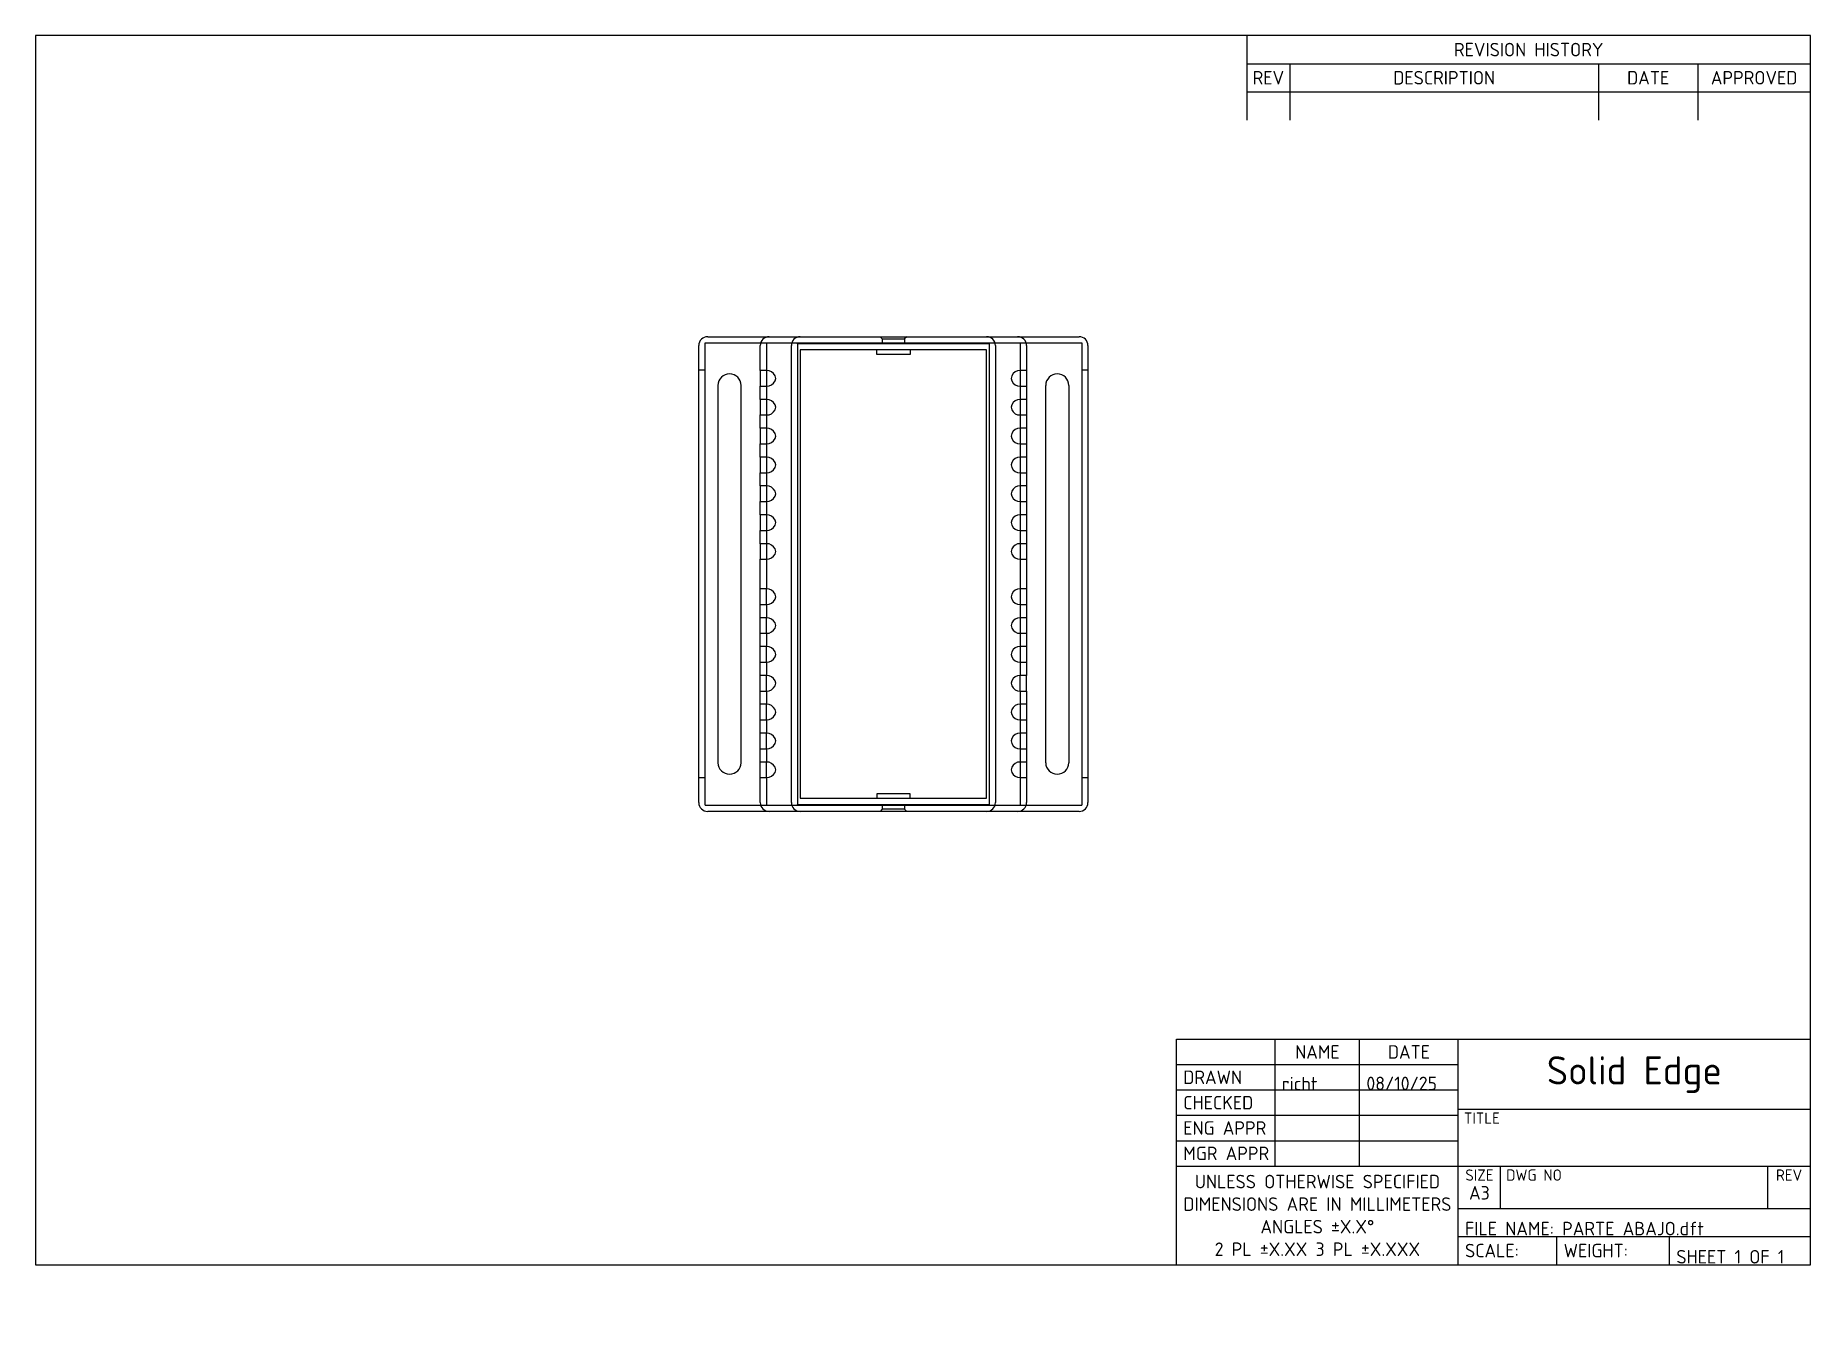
# Model space of a CAD drawing. Header units: millimetres. Extents: x 10 to 410, y -6 to 287.
import ezdxf
from ezdxf.entities.mleader import LeaderData, LeaderLine
from ezdxf.lldxf.tags import DXFTag
from ezdxf.math import Vec2, Vec3

# ---------------------------------------------------------------- set-up
doc = ezdxf.new("R2010")
doc.units = ezdxf.units.MM
doc.layers.add('Default', color=7, linetype='Continuous')
doc.layers.add('PARTE_ARRIBA', color=7, linetype='Continuous')
tags = doc.linetypes.add('HIDDEN2', pattern=[4.7625, 3.175, -1.5875]).pattern_tags.tags
tags[6:7] = [DXFTag(74, 4), DXFTag(75, 0), DXFTag(340, '0'), DXFTag(46, 0.0), DXFTag(50, 0.0), DXFTag(44, 0.0), DXFTag(45, 0.0)]
tags[4:5] = [DXFTag(74, 4), DXFTag(75, 0), DXFTag(340, '0'), DXFTag(46, 0.0), DXFTag(50, 0.0), DXFTag(44, 0.0), DXFTag(45, 0.0)]

# ---------------------------------------------------------------- blocks, each defined once
blk = doc.blocks.new('SE')
at = {"layer": 'PARTE_ARRIBA', "color": 7, "linetype": 'Continuous'}
for p, q in [((159.48, 114.13), (159.48, 217.13)), ((161.48, 219.13), (175.33, 219.13)), ((173.33, 211.48), (173.33, 217.13)), ((175.33, 219.13), (182.33, 219.13)), ((180.33, 114.13), (180.33, 217.13)), ((182.33, 219.13), (224.33, 219.13)), ((224.33, 216.13), (182.33, 216.13)), ((182.33, 216.13), (182.33, 115.13)), ((199.58, 215.13), (199.58, 216.13)), ((207.08, 216.13), (207.08, 215.13)), ((224.33, 219.13), (231.33, 219.13)), ((224.33, 115.13), (224.33, 216.13)), ((226.33, 217.13), (226.33, 114.13)), ((231.33, 219.13), (245.18, 219.13)), ((233.33, 217.13), (233.33, 211.48)), ((247.18, 217.13), (247.18, 114.13)), ((207.08, 215.13), (199.58, 215.13)), ((163.8, 208.13), (163.8, 123.13)), ((169, 123.13), (169, 208.13)), ((173.33, 211.48), (173.33, 207.98)), ((174.83, 211.48), (173.33, 211.48)), ((174.73, 211.48), (174.73, 207.98)), ((175.33, 211.41), (174.83, 211.48)), ((174.83, 207.98), (175.33, 208.04)), ((231.83, 211.48), (231.33, 211.41)), ((231.33, 208.04), (231.83, 207.98)), ((233.33, 211.48), (231.83, 211.48)), ((231.93, 211.48), (231.93, 207.98)), ((233.33, 211.48), (233.33, 207.98)), ((237.65, 123.13), (237.65, 208.13)), ((242.85, 208.13), (242.85, 123.13)), ((173.33, 204.98), (173.33, 207.98)), ((173.33, 207.98), (174.83, 207.98)), ((173.33, 204.98), (173.33, 201.48)), ((174.83, 204.98), (173.33, 204.98)), ((174.73, 204.98), (174.73, 201.48)), ((175.33, 204.91), (174.83, 204.98)), ((231.83, 204.98), (231.33, 204.91)), ((231.83, 207.98), (233.33, 207.98)), ((233.33, 204.98), (231.83, 204.98)), ((231.93, 204.98), (231.93, 201.48)), ((233.33, 207.98), (233.33, 204.98)), ((233.33, 204.98), (233.33, 201.48)), ((173.33, 198.48), (173.33, 201.48)), ((173.33, 201.48), (174.83, 201.48)), ((174.83, 201.48), (175.33, 201.54)), ((231.33, 201.54), (231.83, 201.48)), ((231.83, 201.48), (233.33, 201.48)), ((233.33, 201.48), (233.33, 198.48)), ((173.33, 198.48), (173.33, 194.98)), ((174.83, 198.48), (173.33, 198.48)), ((174.73, 198.48), (174.73, 194.98)), ((175.33, 198.41), (174.83, 198.48)), ((231.83, 198.48), (231.33, 198.41)), ((233.33, 198.48), (231.83, 198.48)), ((231.93, 198.48), (231.93, 194.98)), ((233.33, 198.48), (233.33, 194.98)), ((173.33, 191.98), (173.33, 194.98)), ((173.33, 194.98), (174.83, 194.98)), ((174.83, 194.98), (175.33, 195.04)), ((231.33, 195.04), (231.83, 194.98)), ((231.83, 194.98), (233.33, 194.98)), ((233.33, 194.98), (233.33, 191.98)), ((173.33, 191.98), (173.33, 188.48)), ((174.83, 191.98), (173.33, 191.98)), ((173.33, 185.48), (173.33, 188.48)), ((173.33, 188.48), (174.83, 188.48)), ((174.73, 191.98), (174.73, 188.48)), ((175.33, 191.91), (174.83, 191.98)), ((174.83, 188.48), (175.33, 188.54)), ((231.83, 191.98), (231.33, 191.91)), ((231.33, 188.54), (231.83, 188.48)), ((233.33, 191.98), (231.83, 191.98)), ((231.83, 188.48), (233.33, 188.48)), ((231.93, 191.98), (231.93, 188.48)), ((233.33, 191.98), (233.33, 188.48)), ((233.33, 188.48), (233.33, 185.48)), ((173.33, 185.48), (173.33, 181.98)), ((174.83, 185.48), (173.33, 185.48)), ((174.73, 185.48), (174.73, 181.98)), ((175.33, 185.41), (174.83, 185.48)), ((231.83, 185.48), (231.33, 185.41)), ((233.33, 185.48), (231.83, 185.48)), ((231.93, 185.48), (231.93, 181.98)), ((233.33, 185.48), (233.33, 181.98)), ((173.33, 178.98), (173.33, 181.98)), ((173.33, 181.98), (174.83, 181.98)), ((174.83, 181.98), (175.33, 182.04)), ((231.33, 182.04), (231.83, 181.98)), ((231.83, 181.98), (233.33, 181.98)), ((233.33, 181.98), (233.33, 178.98)), ((173.33, 178.98), (173.33, 175.48)), ((174.83, 178.98), (173.33, 178.98)), ((174.73, 178.98), (174.73, 175.48)), ((175.33, 178.91), (174.83, 178.98)), ((231.83, 178.98), (231.33, 178.91)), ((233.33, 178.98), (231.83, 178.98)), ((231.93, 178.98), (231.93, 175.48)), ((233.33, 178.98), (233.33, 175.48)), ((173.33, 172.48), (173.33, 175.48)), ((173.33, 175.48), (174.83, 175.48)), ((173.33, 172.48), (173.33, 168.98)), ((174.83, 172.48), (173.33, 172.48)), ((174.73, 172.48), (174.73, 168.98)), ((174.83, 175.48), (175.33, 175.54)), ((175.33, 172.41), (174.83, 172.48)), ((231.33, 175.54), (231.83, 175.48)), ((231.83, 172.48), (231.33, 172.41)), ((231.83, 175.48), (233.33, 175.48)), ((233.33, 172.48), (231.83, 172.48)), ((231.93, 172.48), (231.93, 168.98)), ((233.33, 175.48), (233.33, 172.48)), ((233.33, 172.48), (233.33, 168.98)), ((173.33, 162.28), (173.33, 168.98)), ((173.33, 168.98), (174.83, 168.98)), ((174.83, 168.98), (175.33, 169.04)), ((231.33, 169.04), (231.83, 168.98)), ((231.83, 168.98), (233.33, 168.98)), ((233.33, 168.98), (233.33, 162.28)), ((173.33, 158.78), (173.33, 162.28)), ((174.83, 162.28), (173.33, 162.28)), ((174.73, 158.78), (174.73, 162.28)), ((175.33, 162.21), (174.83, 162.28)), ((231.83, 162.28), (231.33, 162.21)), ((233.33, 162.28), (231.83, 162.28)), ((231.93, 162.28), (231.93, 158.78)), ((233.33, 162.28), (233.33, 158.78)), ((173.33, 155.78), (173.33, 158.78)), ((173.33, 158.78), (174.83, 158.78)), ((174.83, 158.78), (175.33, 158.84)), ((231.33, 158.84), (231.83, 158.78)), ((231.83, 158.78), (233.33, 158.78)), ((233.33, 158.78), (233.33, 155.78)), ((173.33, 152.28), (173.33, 155.78)), ((174.83, 155.78), (173.33, 155.78)), ((173.33, 149.28), (173.33, 152.28)), ((173.33, 152.28), (174.83, 152.28)), ((174.73, 152.28), (174.73, 155.78)), ((175.33, 155.71), (174.83, 155.78)), ((174.83, 152.28), (175.33, 152.34)), ((231.83, 155.78), (231.33, 155.71)), ((231.33, 152.34), (231.83, 152.28)), ((233.33, 155.78), (231.83, 155.78)), ((231.83, 152.28), (233.33, 152.28)), ((231.93, 155.78), (231.93, 152.28)), ((233.33, 155.78), (233.33, 152.28)), ((233.33, 152.28), (233.33, 149.28)), ((173.33, 145.78), (173.33, 149.28)), ((174.83, 149.28), (173.33, 149.28)), ((174.73, 145.78), (174.73, 149.28)), ((175.33, 149.21), (174.83, 149.28)), ((231.83, 149.28), (231.33, 149.21)), ((233.33, 149.28), (231.83, 149.28)), ((231.93, 149.28), (231.93, 145.78)), ((233.33, 149.28), (233.33, 145.78)), ((173.33, 142.78), (173.33, 145.78)), ((173.33, 145.78), (174.83, 145.78)), ((174.83, 145.78), (175.33, 145.84)), ((231.33, 145.84), (231.83, 145.78)), ((231.83, 145.78), (233.33, 145.78)), ((233.33, 145.78), (233.33, 142.78)), ((173.33, 139.28), (173.33, 142.78)), ((174.83, 142.78), (173.33, 142.78)), ((174.73, 139.28), (174.73, 142.78)), ((175.33, 142.71), (174.83, 142.78)), ((231.83, 142.78), (231.33, 142.71)), ((233.33, 142.78), (231.83, 142.78)), ((231.93, 139.28), (231.93, 142.78)), ((233.33, 139.28), (233.33, 142.78)), ((173.33, 136.28), (173.33, 139.28)), ((173.33, 139.28), (174.83, 139.28)), ((173.33, 132.78), (173.33, 136.28)), ((174.83, 136.28), (173.33, 136.28)), ((174.73, 132.78), (174.73, 136.28)), ((174.83, 139.28), (175.33, 139.34)), ((175.33, 136.21), (174.83, 136.28)), ((231.33, 139.34), (231.83, 139.28)), ((231.83, 136.28), (231.33, 136.21)), ((231.83, 139.28), (233.33, 139.28)), ((233.33, 136.28), (231.83, 136.28)), ((231.93, 136.28), (231.93, 132.78)), ((233.33, 139.28), (233.33, 136.28)), ((233.33, 136.28), (233.33, 132.78)), ((173.33, 129.78), (173.33, 132.78)), ((173.33, 132.78), (174.83, 132.78)), ((174.83, 132.78), (175.33, 132.84)), ((231.33, 132.84), (231.83, 132.78)), ((231.83, 132.78), (233.33, 132.78)), ((233.33, 132.78), (233.33, 129.78)), ((173.33, 126.28), (173.33, 129.78)), ((174.83, 129.78), (173.33, 129.78)), ((174.73, 126.28), (174.73, 129.78)), ((175.33, 129.71), (174.83, 129.78)), ((231.83, 129.78), (231.33, 129.71)), ((233.33, 129.78), (231.83, 129.78)), ((231.93, 129.78), (231.93, 126.28)), ((233.33, 129.78), (233.33, 126.28)), ((173.33, 123.28), (173.33, 126.28)), ((173.33, 126.28), (174.83, 126.28)), ((174.83, 126.28), (175.33, 126.34)), ((231.33, 126.34), (231.83, 126.28)), ((231.83, 126.28), (233.33, 126.28)), ((233.33, 126.28), (233.33, 123.28)), ((173.33, 119.78), (173.33, 123.28)), ((174.83, 123.28), (173.33, 123.28)), ((174.73, 119.78), (174.73, 123.28)), ((175.33, 123.21), (174.83, 123.28)), ((231.83, 123.28), (231.33, 123.21)), ((233.33, 123.28), (231.83, 123.28)), ((231.93, 123.28), (231.93, 119.78)), ((233.33, 123.28), (233.33, 119.78)), ((173.33, 119.78), (174.83, 119.78)), ((173.33, 114.13), (173.33, 119.78)), ((174.83, 119.78), (175.33, 119.84)), ((207.08, 116.13), (199.58, 116.13)), ((199.58, 116.13), (199.58, 115.13)), ((207.08, 115.13), (207.08, 116.13)), ((231.33, 119.84), (231.83, 119.78)), ((231.83, 119.78), (233.33, 119.78)), ((233.33, 119.78), (233.33, 114.13)), ((175.33, 112.13), (161.48, 112.13)), ((182.33, 112.13), (175.33, 112.13)), ((182.33, 115.13), (224.33, 115.13)), ((224.33, 112.13), (182.33, 112.13)), ((231.33, 112.13), (224.33, 112.13)), ((245.18, 112.13), (231.33, 112.13))]:
    blk.add_line(p, q, dxfattribs=at)
at = {"layer": 'PARTE_ARRIBA', "color": 7, "linetype": 'HIDDEN2'}
for p, q in [((160.88, 113.53), (160.88, 217.73)), ((160.88, 217.73), (174.73, 217.73)), ((174.73, 217.73), (174.73, 211.48)), ((174.73, 217.73), (181.73, 217.73)), ((181.73, 217.53), (181.73, 217.73)), ((181.73, 217.73), (224.93, 217.73)), ((181.73, 217.53), (181.73, 113.73)), ((224.93, 217.53), (181.73, 217.53)), ((200.83, 218.63), (200.33, 219.13)), ((200.83, 218.63), (200.83, 217.73)), ((200.83, 218.63), (205.83, 218.63)), ((206.33, 219.13), (205.83, 218.63)), ((205.83, 218.63), (205.83, 217.73)), ((224.93, 217.73), (231.93, 217.73)), ((224.93, 217.73), (224.93, 217.53)), ((224.93, 217.53), (224.93, 113.73)), ((231.93, 217.73), (231.93, 211.48)), ((231.93, 217.73), (245.78, 217.73)), ((245.78, 217.73), (245.78, 113.53)), ((160.88, 211.55), (159.48, 211.55)), ((247.18, 211.55), (245.78, 211.55)), ((174.73, 207.98), (174.73, 204.98)), ((231.93, 207.98), (231.93, 204.98)), ((174.73, 201.48), (174.73, 198.48)), ((231.93, 201.48), (231.93, 198.48)), ((174.73, 194.98), (174.73, 191.98)), ((231.93, 194.98), (231.93, 191.98)), ((174.73, 188.48), (174.73, 185.48)), ((231.93, 188.48), (231.93, 185.48)), ((174.73, 181.98), (174.73, 178.98)), ((231.93, 181.98), (231.93, 178.98)), ((174.73, 175.48), (174.73, 172.48)), ((231.93, 175.48), (231.93, 172.48)), ((174.73, 168.98), (174.73, 162.28)), ((231.93, 168.98), (231.93, 162.28)), ((174.73, 158.78), (174.73, 155.78)), ((231.93, 158.78), (231.93, 155.78)), ((174.73, 152.28), (174.73, 149.28)), ((231.93, 152.28), (231.93, 149.28)), ((174.73, 145.78), (174.73, 142.78)), ((231.93, 145.78), (231.93, 142.78)), ((174.73, 139.28), (174.73, 136.28)), ((231.93, 139.28), (231.93, 136.28)), ((174.73, 132.78), (174.73, 129.78)), ((231.93, 132.78), (231.93, 129.78)), ((174.73, 126.28), (174.73, 123.28)), ((231.93, 126.28), (231.93, 123.28)), ((160.88, 119.7), (159.48, 119.7)), ((174.73, 119.78), (174.73, 113.53)), ((231.93, 119.78), (231.93, 113.53)), ((247.18, 119.7), (245.78, 119.7)), ((160.88, 113.53), (174.73, 113.53)), ((174.73, 113.53), (181.73, 113.53)), ((181.73, 113.53), (181.73, 113.73)), ((181.73, 113.73), (224.93, 113.73)), ((181.73, 113.53), (224.93, 113.53)), ((200.83, 112.63), (200.33, 112.13)), ((200.83, 113.53), (200.83, 112.63)), ((205.83, 112.63), (200.83, 112.63)), ((205.83, 113.53), (205.83, 112.63)), ((205.83, 112.63), (206.33, 112.13)), ((224.93, 113.73), (224.93, 113.53)), ((224.93, 113.53), (231.93, 113.53)), ((231.93, 113.53), (245.78, 113.53))]:
    blk.add_line(p, q, dxfattribs=at)
at = {"layer": 'PARTE_ARRIBA', "color": 7, "linetype": 'Continuous'}
for centre, radius, start, end in [((161.48, 217.13), 2, 90, 180), ((175.33, 217.13), 2, 90, 180), ((182.33, 217.13), 2, 90, 180), ((224.33, 217.13), 2, 0, 90), ((231.33, 217.13), 2, 0, 90), ((245.18, 217.13), 2, 0, 90), ((166.4, 208.13), 2.6, 0, 180), ((174.83, 209.48), 2, 7.1808, 75.5225), ((174.83, 209.98), 2, 284.4775, 352.8192), ((231.83, 209.48), 2, 104.4775, 172.8192), ((231.83, 209.98), 2, 187.1808, 255.5225), ((240.25, 208.13), 2.6, 0, 180), ((174.83, 202.98), 2, 7.1808, 75.5225), ((231.83, 202.98), 2, 104.4775, 172.8192), ((174.83, 203.48), 2, 284.4775, 352.8192), ((231.83, 203.48), 2, 187.1808, 255.5225), ((174.83, 196.48), 2, 7.1808, 75.5225), ((174.83, 196.98), 2, 284.4775, 352.8192), ((231.83, 196.48), 2, 104.4775, 172.8192), ((231.83, 196.98), 2, 187.1808, 255.5225), ((174.83, 189.98), 2, 7.1808, 75.5225), ((174.83, 190.48), 2, 284.4775, 352.8192), ((231.83, 189.98), 2, 104.4775, 172.8192), ((231.83, 190.48), 2, 187.1808, 255.5225), ((174.83, 183.48), 2, 7.1808, 75.5225), ((231.83, 183.48), 2, 104.4775, 172.8192), ((174.83, 183.98), 2, 284.4775, 352.8192), ((231.83, 183.98), 2, 187.1808, 255.5225), ((174.83, 176.98), 2, 7.1808, 75.5225), ((174.83, 177.48), 2, 284.4775, 352.8192), ((231.83, 176.98), 2, 104.4775, 172.8192), ((231.83, 177.48), 2, 187.1808, 255.5225), ((174.83, 170.48), 2, 7.1808, 75.5225), ((231.83, 170.48), 2, 104.4775, 172.8192), ((174.83, 170.98), 2, 284.4775, 352.8192), ((231.83, 170.98), 2, 187.1808, 255.5225), ((174.83, 160.28), 2, 7.1808, 75.5225), ((174.83, 160.78), 2, 284.4775, 352.8192), ((231.83, 160.28), 2, 104.4775, 172.8192), ((231.83, 160.78), 2, 187.1808, 255.5225), ((174.83, 153.78), 2, 7.1808, 75.5225), ((174.83, 154.28), 2, 284.4775, 352.8192), ((231.83, 153.78), 2, 104.4775, 172.8192), ((231.83, 154.28), 2, 187.1808, 255.5225), ((174.83, 147.28), 2, 7.1808, 75.5225), ((231.83, 147.28), 2, 104.4775, 172.8192), ((174.83, 147.78), 2, 284.4775, 352.8192), ((231.83, 147.78), 2, 187.1808, 255.5225), ((174.83, 140.78), 2, 7.1808, 75.5225), ((174.83, 141.28), 2, 284.4775, 352.8192), ((231.83, 140.78), 2, 104.4775, 172.8192), ((231.83, 141.28), 2, 187.1808, 255.5225), ((174.83, 134.28), 2, 7.1808, 75.5225), ((231.83, 134.28), 2, 104.4775, 172.8192), ((174.83, 134.78), 2, 284.4775, 352.8192), ((231.83, 134.78), 2, 187.1808, 255.5225), ((174.83, 127.78), 2, 7.1808, 75.5225), ((174.83, 128.28), 2, 284.4775, 352.8192), ((231.83, 127.78), 2, 104.4775, 172.8192), ((231.83, 128.28), 2, 187.1808, 255.5225), ((166.4, 123.13), 2.6, 180, 0), ((174.83, 121.28), 2, 7.1808, 75.5225), ((174.83, 121.78), 2, 284.4775, 352.8192), ((231.83, 121.28), 2, 104.4775, 172.8192), ((231.83, 121.78), 2, 187.1808, 255.5225), ((240.25, 123.13), 2.6, 180, 0), ((161.48, 114.13), 2, 180, 270), ((175.33, 114.13), 2, 180, 270), ((182.33, 114.13), 2, 180, 270), ((224.33, 114.13), 2, 270, 0), ((231.33, 114.13), 2, 270, 0), ((245.18, 114.13), 2, 270, 0)]:
    blk.add_arc(centre, radius, start, end, dxfattribs=at)
blk = doc.blocks.new('_DOT')
at = {"color": 0}
blk.add_line((0, 0), (-1, 0), dxfattribs=at)
at = {"color": 0, "const_width": 0.333}
blk.add_lwpolyline([(-0.1665, 0, 1), (0.1665, 0, 1)], format="xyb", close=True, dxfattribs=at)

msp = doc.modelspace()

# ---------------------------------------------------------------- linework, layer by layer
at = {"layer": 'Default', "color": 7, "linetype": 'Continuous'}
for p, q in [((410, 287), (10, 287)), ((10, 287), (10, 10)), ((283, 287), (283, 267.95)), ((410, 10), (410, 287)), ((283, 280.65), (410, 280.65)), ((292.65, 280.65), (292.65, 267.95)), ((362.25, 280.65), (362.25, 267.95)), ((384.6, 280.65), (384.6, 267.95)), ((283, 274.3), (410, 274.3)), ((267.12, 10), (267.12, 60.8)), ((267.12, 60.8), (410, 60.8)), ((289.35, 32.23), (289.35, 60.8)), ((308.4, 32.23), (308.4, 60.8)), ((330.62, 10), (330.62, 60.8)), ((267.12, 55.09), (330.62, 55.09)), ((267.12, 49.37), (330.62, 49.37)), ((330.62, 45.05), (410, 45.05)), ((267.12, 43.66), (330.62, 43.66)), ((267.12, 37.94), (330.62, 37.94)), ((267.12, 32.23), (410, 32.23)), ((340.15, 22.7), (340.15, 32.1)), ((400.35, 22.7), (400.35, 32.1)), ((330.62, 22.7), (410, 22.7)), ((330.62, 16.35), (410, 16.35)), ((352.85, 10), (352.85, 16.35)), ((378.25, 10), (378.25, 16.35)), ((10, 10), (410, 10))]:
    msp.add_line(p, q, dxfattribs=at)

# ---------------------------------------------------------------- block references
at = {"layer": 'Default'}
msp.add_blockref('SE', (0, 0), dxfattribs=at)

# ---------------------------------------------------------------- texts
for s, insert, char_height, width, attachment_point in [('{\\fSolid Edge ISO|b0||i0||c0|p34;\\C7;\\H3.048;\\W1.;REVISION HISTORY}', (346.5, 283.82), 3.048, 127, 5), ('{\\fSolid Edge ISO|b0||i0||c0|p34;\\C7;\\H3.048;\\W1.;REV}', (287.83, 277.48), 3.048, 9.652, 5), ('{\\fSolid Edge ISO|b0||i0||c0|p34;\\C7;\\H3.048;\\W1.;DESCRIPTION}', (327.45, 277.48), 3.048, 69.596, 5), ('{\\fSolid Edge ISO|b0||i0||c0|p34;\\C7;\\H3.048;\\W1.;DATE}', (373.42, 277.48), 3.048, 22.352, 5), ('{\\fSolid Edge ISO|b0||i0||c0|p34;\\C7;\\H3.048;\\W1.;APPROVED}', (397.3, 277.48), 3.048, 25.4, 5), ('{\\fSolid Edge ISO|b0||i0||c0|p34;\\C7;\\H3.048;\\W1.;NAME}', (298.88, 57.94), 3.048, 19.05, 5), ('{\\fSolid Edge ISO|b0||i0||c0|p34;\\C7;\\H3.048;\\W1.;DATE}', (319.51, 57.94), 3.048, 22.225, 5), ('{\\fSolid Edge ISO|b1||i0||c0|p34;\\C7;\\H6.35;\\W1.;Solid Edge}', (370.31, 52.83), 6.35, 79.375, 5), ('{\\fSolid Edge ISO|b0||i0||c0|p34;\\C7;\\H3.048;\\W1.;DRAWN}', (268.65, 52.23), 3.048, 20.701, 4), ('{\\fSolid Edge ISO|b0||i0||c0|p34;\\C7;\\H3.048;\\W1.;CHECKED}', (268.65, 46.51), 3.048, 20.701, 4), ('{\\fSolid Edge ISO|b0||i0||c0|p34;\\C7;\\H2.54;\\W1.;TITLE}', (331.89, 44.3), 2.54, 78.105, 1), ('{\\fSolid Edge ISO|b0||i0||c0|p34;\\C7;\\H3.048;\\W1.;ENG APPR}', (268.65, 40.8), 3.048, 20.701, 4), ('{\\fSolid Edge ISO|b0||i0||c0|p34;\\C7;\\H3.048;\\W1.;MGR APPR}', (268.65, 35.08), 3.048, 20.701, 4), ('{\\fSolid Edge ISO|b0||i0||c0|p34;\\C7;\\H3.048;\\W1.;UNLESS OTHERWISE SPECIFIED\\P}{\\fSolid Edge ISO|b0||i0||c0|p34;\\C7;\\H3.048;\\W1.;DIMENSIONS ARE IN MILLIMETERS\\P}{\\fSolid Edge ISO|b0||i0||c0|p34;\\C7;\\H3.048;\\W1.;ANGLES ±X.X°\\P}{\\fSolid Edge ISO|b0||i0||c0|p34;\\C7;\\H3.048;\\W1.;2 PL ±X.XX 3 PL ±X.XXX}', (298.88, 21.11), 3.048, 63.5, 5), ('{\\fSolid Edge ISO|b0||i0||c0|p34;\\C7;\\H2.54;\\W1.;SIZE}', (335.39, 31.47), 2.54, 9.525, 2), ('{\\fSolid Edge ISO|b0||i0||c0|p34;\\C7;\\H2.54;\\W1.;DWG NO}', (341.42, 31.47), 2.54, 58.928, 1), ('{\\fSolid Edge ISO|b0||i0||c0|p34;\\C7;\\H2.54;\\W1.;REV}', (405.17, 31.47), 2.54, 9.652, 2), ('{\\fSolid Edge ISO|b1||i0||c0|p34;\\C7;\\H3.048;\\W1.;A3}', (335.39, 26.19), 3.048, 9.525, 5), ('{\\fSolid Edge ISO|b0||i0||c0|p34;\\C7;\\H3.048;\\W1.;SCALE:}', (332.15, 13.18), 3.048, 20.701, 4), ('{\\fSolid Edge ISO|b0||i0||c0|p34;\\C7;\\H3.048;\\W1.;WEIGHT:}', (354.37, 13.18), 3.048, 23.876, 4)]:
    msp.add_mtext(s, dxfattribs=dict(at, insert=insert, char_height=char_height, width=width, attachment_point=attachment_point))

# ---------------------------------------------------------------- leaders
at = {"layer": 'Default', "color": 7, "linetype": 'Continuous'}
ml = msp.add_multileader_mtext('Standard', dxfattribs=at)
ml.set_content('{\\pxsm0.9;\\fSolid Edge ISO|b0||i0||c0|p34;\\W1.;richt\\P}', color=256)
ml.set_leader_properties()
ml.set_arrow_properties(name='DOT')
ml.build(insert=Vec2(0, 0))
ml.multileader.update_dxf_attribs({"leader_type": 0, "dogleg_length": 0, "arrow_head_size": 3.05})
ctx = ml.context
ctx.base_point, ctx.char_height, ctx.arrow_head_size = Vec3(0, 0), 3.048, 3.05
ctx.mtext.insert = Vec3(290.87, 52.33)
ml = msp.add_multileader_mtext('Standard', dxfattribs=at)
ml.set_content('{\\pxsm0.9;\\fSolid Edge ISO|b0||i0||c0|p34;\\W1.;08/10/25\\P}', color=256)
ml.set_leader_properties()
ml.set_arrow_properties(name='DOT')
ml.build(insert=Vec2(0, 0))
ml.multileader.update_dxf_attribs({"leader_type": 0, "dogleg_length": 0, "arrow_head_size": 3.05})
ctx = ml.context
ctx.base_point, ctx.char_height, ctx.arrow_head_size = Vec3(0, 0), 3.048, 3.05
ctx.mtext.insert = Vec3(309.92, 52.37)
ml = msp.add_multileader_mtext('Standard', dxfattribs=at)
ml.set_content('{\\pxsm0.9;\\fSolid Edge ISO|b0||i0||c0|p34;\\W1.;FILE NAME: PARTE ABAJO.dft\\P}', color=256)
ml.set_leader_properties()
ml.set_arrow_properties(name='DOT')
ml.build(insert=Vec2(0, 0))
ml.multileader.update_dxf_attribs({"leader_type": 0, "dogleg_length": 0, "arrow_head_size": 3.05})
ctx = ml.context
ctx.base_point, ctx.char_height, ctx.arrow_head_size = Vec3(0, 0), 3.048, 3.05
ctx.mtext.insert = Vec3(332.15, 19.66)
ml = msp.add_multileader_mtext('Standard', dxfattribs=at)
ml.set_content('{\\pxsm0.9;\\fSolid Edge ISO|b0||i0||c0|p34;\\W1.;SHEET 1 OF 1\\P}', color=256)
ml.set_leader_properties()
ml.set_arrow_properties(name='DOT')
ml.build(insert=Vec2(0, 0))
ml.multileader.update_dxf_attribs({"leader_type": 0, "dogleg_length": 0, "arrow_head_size": 3.05})
ctx = ml.context
ctx.base_point, ctx.char_height, ctx.arrow_head_size = Vec3(0, 0), 3.048, 3.05
ctx.mtext.insert = Vec3(379.77, 13.31)

doc.saveas('drawing.dxf')
